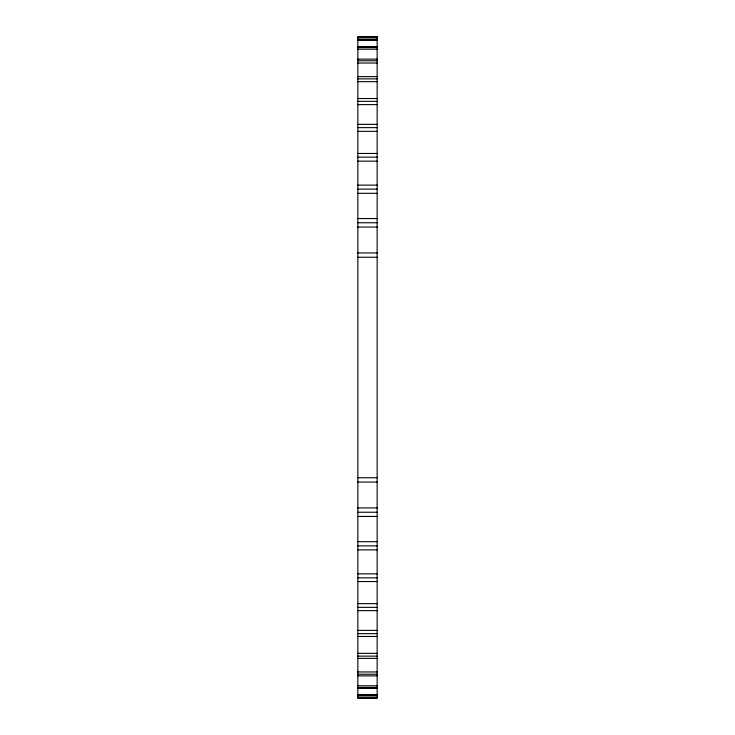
<?xml version="1.0" encoding="UTF-8"?>
<svg xmlns="http://www.w3.org/2000/svg" width="735" height="735" viewBox="0 0 735 735"><rect width="100%" height="100%" fill="white"/><g stroke="black" fill="none" stroke-linecap="round" stroke-linejoin="round"><path stroke-width="1.1" d="M357.853 37.09L377.147 37.09M357.853 39.13L377.147 39.13M357.853 39.46L377.147 39.46M357.853 40.471L377.147 40.471M357.853 46.535L377.147 46.535M357.853 47.545L377.147 47.545M357.853 49.199L377.147 49.199M357.853 59.131L377.147 59.131M357.853 60.784L377.147 60.784M357.853 63.045L377.147 63.045M357.853 76.605L377.147 76.605M357.853 78.865L377.147 78.865M357.853 81.668L377.147 81.668M357.853 98.527L377.147 98.527M357.853 101.329L377.147 101.329M357.853 104.618L377.147 104.618M357.853 124.353L377.147 124.353M357.853 127.642L377.147 127.642M357.853 131.335L377.147 131.335M357.853 153.459L377.147 153.459M357.853 157.143L377.147 157.143M357.853 161.14L377.147 161.14M357.853 185.119L377.147 185.119M357.853 189.115L377.147 189.115M357.853 193.314L377.147 193.314M357.853 218.552L377.147 218.552M357.853 222.76L377.147 222.76M357.853 227.069L377.147 227.069M357.853 252.941L377.147 252.941M357.853 257.25L377.147 257.25M357.853 477.75L377.147 477.75M357.853 482.059L377.147 482.059M357.853 507.931L377.147 507.931M357.853 512.24L377.147 512.24M357.853 516.448L377.147 516.448M357.853 541.686L377.147 541.686M357.853 545.884L377.147 545.884M357.853 549.881L377.147 549.881M357.853 573.86L377.147 573.86M357.853 577.857L377.147 577.857M357.853 581.541L377.147 581.541M357.853 603.665L377.147 603.665M357.853 607.358L377.147 607.358M357.853 610.647L377.147 610.647M357.853 630.382L377.147 630.382M357.853 633.671L377.147 633.671M357.853 636.473L377.147 636.473M357.853 653.332L377.147 653.332M357.853 656.134L377.147 656.134M357.853 658.395L377.147 658.395M357.853 671.955L377.147 671.955M357.853 674.216L377.147 674.216M357.853 675.869L377.147 675.869M357.853 685.801L377.147 685.801M357.853 687.455L377.147 687.455M357.853 688.465L377.147 688.465M357.853 694.529L377.147 694.529M357.853 695.54L377.147 695.54M357.853 695.87L377.147 695.87M357.853 697.91L377.147 697.91M377.147 36.75L357.853 36.75L357.853 698.25L377.147 698.25L377.147 36.75"/></g></svg>
